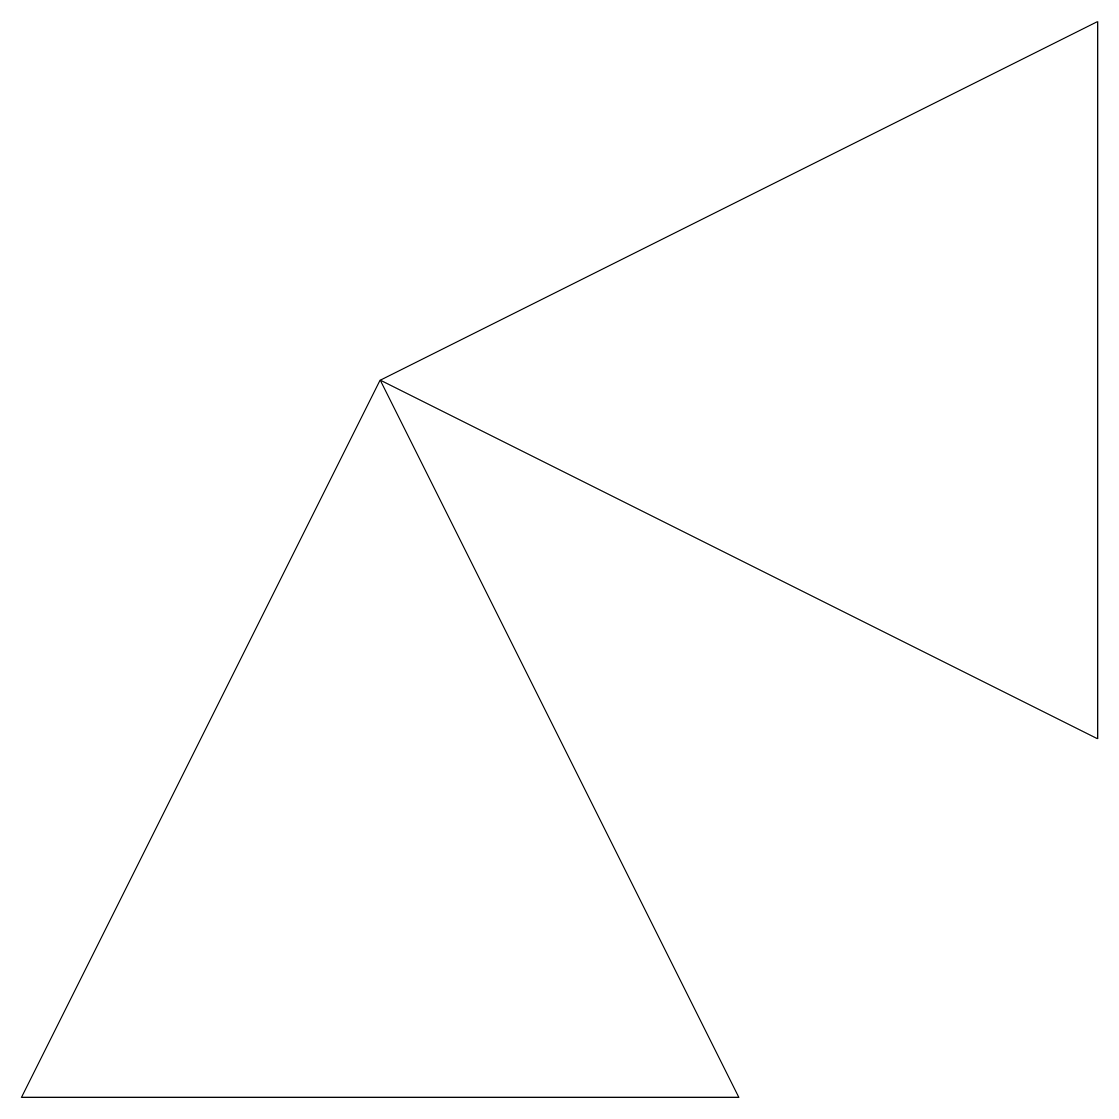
# Model space of a CAD drawing. Header units: metres. Extents: x -0.062 to 0.125, y -0.125 to 0.063.
import ezdxf

# ---------------------------------------------------------------- set-up
doc = ezdxf.new("R2010")
doc.units = ezdxf.units.M

# ---------------------------------------------------------------- blocks, each defined once
blk = doc.blocks.new('fsv015')
for p, q in [((0, 0), (0.125, 0.0625)), ((0.125, 0.0625), (0.125, -0.0625)), ((-0.0625, -0.125), (0, 0)), ((0.125, -0.0625), (0, 0)), ((0, 0), (0.0625, -0.125)), ((0.0625, -0.125), (-0.0625, -0.125))]:
    blk.add_line(p, q)

msp = doc.modelspace()

# ---------------------------------------------------------------- block references
msp.add_blockref('fsv015', (0, 0))

doc.saveas('drawing.dxf')
